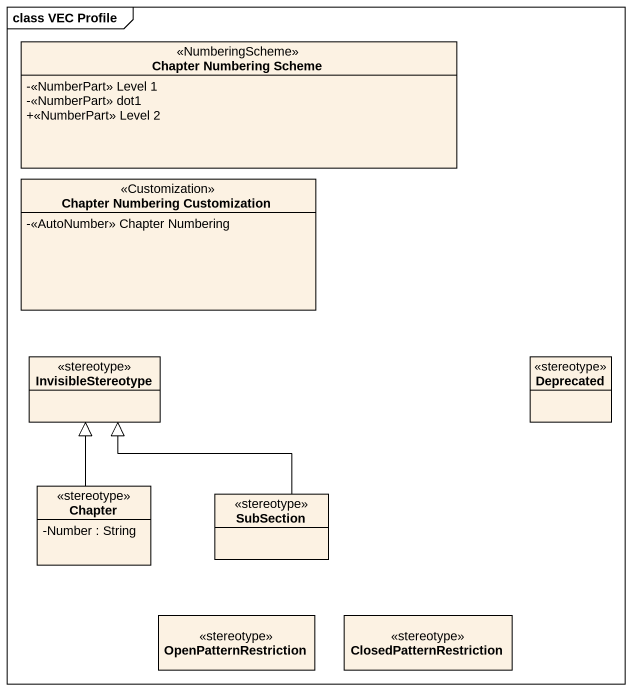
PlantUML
@startuml
mainframe class VEC Profile
hide circle
hide empty members
skinparam classAttributeIconSize 0
class "Chapter Numbering Scheme" as Chapter_Numbering_Scheme <<NumberingScheme>> {
  -<<NumberPart>> Level 1
  -<<NumberPart>> dot1
  +<<NumberPart>> Level 2
}
class "Chapter Numbering Customization" as Chapter_Numbering <<Customization>> {
  -<<AutoNumber>> Chapter Numbering
}
class InvisibleStereotype <<stereotype>>
class Deprecated <<stereotype>>
class Chapter <<stereotype>> {
  -Number : String
}
class SubSection <<stereotype>>
class OpenPatternRestriction <<stereotype>>
class ClosedPatternRestriction <<stereotype>>
Chapter -up-|> InvisibleStereotype
SubSection -up-|> InvisibleStereotype
@enduml
